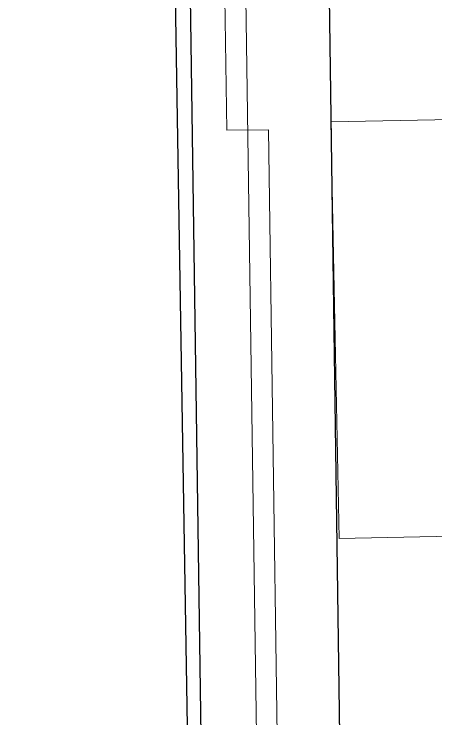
# Model space of a CAD drawing. Header units: metres. Extents: x -71 to 881, y -503 to 661.
# Drawn here: x 200.799 to 201.407, y -243.843 to -242.828 of the extents above; entities that cross this region are included whole.
import ezdxf

# ---------------------------------------------------------------- set-up
doc = ezdxf.new("R2010")
doc.units = ezdxf.units.M
for name, color, linetype, lineweight in [('02. Paredes', 6, 'Continuous', 30), ('03. Esquadria janelas', 2, 'Continuous', 15), ('07. Mobiliário', 51, 'Continuous', 5)]:
    doc.layers.add(name, color=color, linetype=linetype, lineweight=lineweight)

msp = doc.modelspace()

# ---------------------------------------------------------------- linework, layer by layer
msp.add_lwpolyline([(200.7991, -228.6685), (213.5278, -228.4848), (213.8839, -253.1622), (201.2052, -253.3452), (200.7991, -228.6685)])
at = {"layer": '02. Paredes'}
for p, q in [((201.0314, -241.2965), (201.2052, -253.3452)), ((201.2313, -241.2936), (201.2797, -244.6432))]:
    msp.add_line(p, q, dxfattribs=at)
at = {"layer": '03. Esquadria janelas'}
for p, q in [((201.0821, -241.3457), (201.1059, -242.9956)), ((201.1121, -241.3453), (201.1597, -244.645)), ((201.1059, -242.9956), (201.1659, -242.9947)), ((201.1659, -242.9947), (201.1897, -244.6445))]:
    msp.add_line(p, q, dxfattribs=at)
at = {"layer": '07. Mobiliário'}
for p, q in [((201.2557, -242.9835), (203.8679, -242.9307)), ((201.2557, -242.9835), (201.2679, -243.5834)), ((201.2679, -243.5834), (203.88, -243.5306))]:
    msp.add_line(p, q, dxfattribs=at)

doc.saveas('drawing.dxf')
